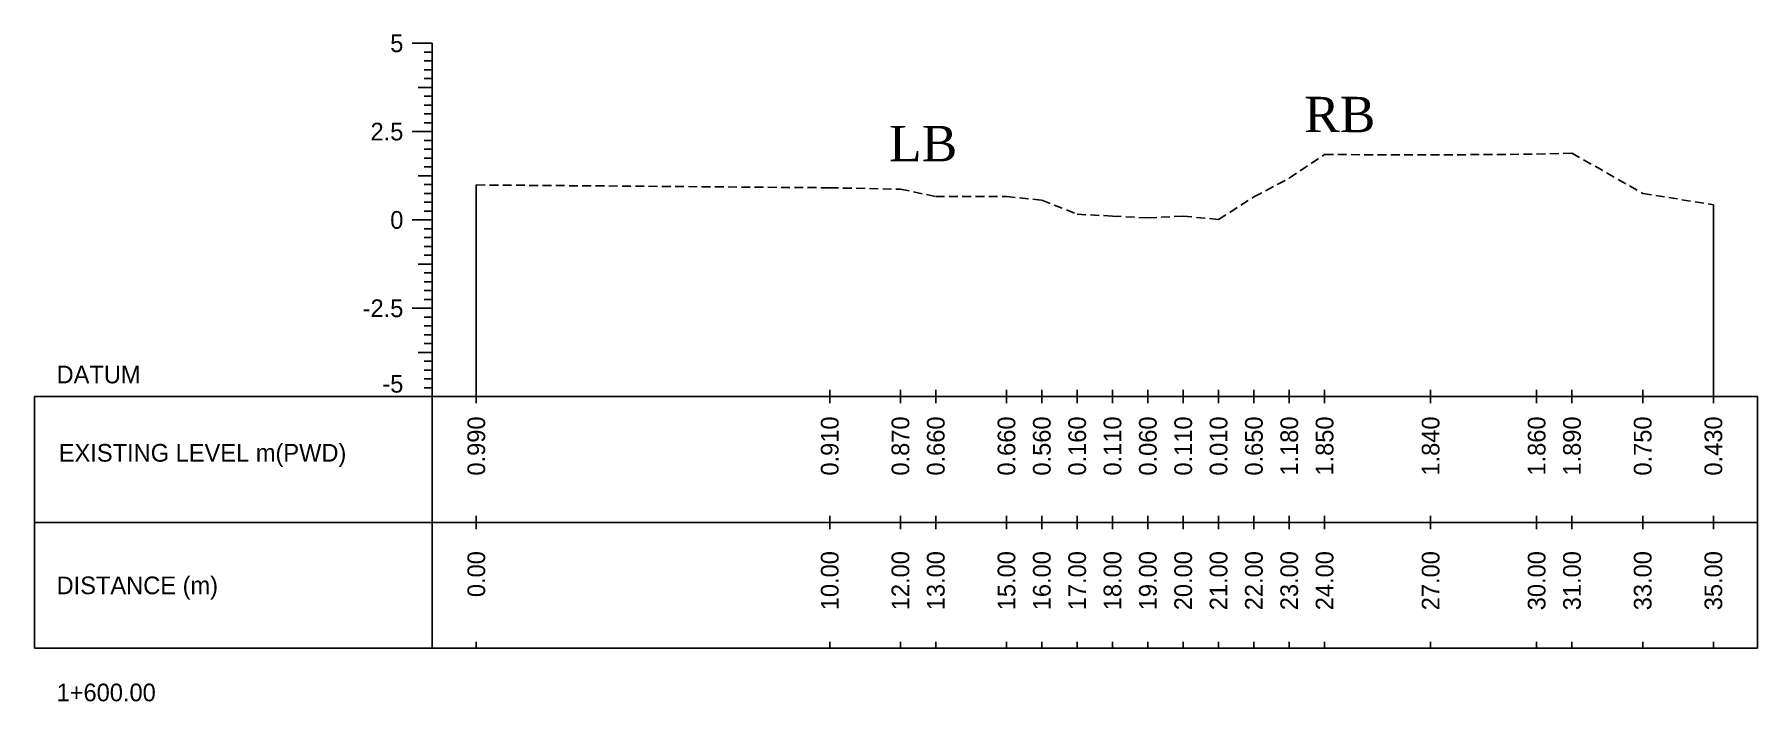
# Model space of a CAD drawing. Header units: inches. Extents: x 933 to 2044, y -1635 to -1096.
# Drawn here: x 1986 to 2034.75, y -1117.72 to -1098.84 of the extents above; entities that cross this region are included whole.
import ezdxf
from ezdxf.enums import TextEntityAlignment as Align

# ---------------------------------------------------------------- set-up
doc = ezdxf.new("R2010")
doc.units = ezdxf.units.IN
doc.header["$MEASUREMENT"] = 0
doc.linetypes.add('HIDDEN', pattern=[0.375, 0.25, -0.125])
doc.layers.add('CS_Drawing', color=7, linetype='Continuous')
doc.layers.add('GL', color=3, linetype='HIDDEN')
doc.styles.add('romans', font='romans.shx')

msp = doc.modelspace()

# ---------------------------------------------------------------- linework, layer by layer
at = {"layer": 'CS_Drawing'}
for p, q in [((1997.254, -1099.087), (1996.691, -1099.087)), ((1997.254, -1099.087), (1996.86, -1099.087)), ((1997.254, -1099.087), (1997.029, -1099.087)), ((1997.254, -1109.087), (1997.254, -1099.087)), ((1997.254, -1099.337), (1997.029, -1099.337)), ((1997.254, -1099.587), (1997.029, -1099.587)), ((1997.254, -1099.837), (1997.029, -1099.837)), ((1997.254, -1100.087), (1997.029, -1100.087)), ((1997.254, -1100.337), (1996.86, -1100.337)), ((1997.254, -1100.337), (1997.029, -1100.337)), ((1997.254, -1100.587), (1997.029, -1100.587)), ((1997.254, -1100.837), (1997.029, -1100.837)), ((1997.254, -1101.087), (1997.029, -1101.087)), ((1997.254, -1101.587), (1996.691, -1101.587)), ((1997.254, -1101.587), (1996.86, -1101.587)), ((1997.254, -1101.337), (1997.029, -1101.337)), ((1997.254, -1101.587), (1997.029, -1101.587)), ((1997.254, -1101.837), (1997.029, -1101.837)), ((1997.254, -1102.087), (1997.029, -1102.087)), ((1997.254, -1102.337), (1997.029, -1102.337)), ((1997.254, -1102.587), (1997.029, -1102.587)), ((1997.254, -1102.837), (1996.86, -1102.837)), ((1997.254, -1102.837), (1997.029, -1102.837)), ((1997.254, -1103.087), (1997.029, -1103.087)), ((1998.504, -1109.087), (1998.504, -1103.097)), ((1997.254, -1103.337), (1997.029, -1103.337)), ((1997.254, -1103.587), (1997.029, -1103.587)), ((2033.504, -1109.087), (2033.504, -1103.657)), ((1997.254, -1104.087), (1996.691, -1104.087)), ((1997.254, -1104.087), (1996.86, -1104.087)), ((1997.254, -1103.837), (1997.029, -1103.837)), ((1997.254, -1104.087), (1997.029, -1104.087)), ((1997.254, -1104.337), (1997.029, -1104.337)), ((1997.254, -1104.587), (1997.029, -1104.587)), ((1997.254, -1104.837), (1997.029, -1104.837)), ((1997.254, -1105.087), (1997.029, -1105.087)), ((1997.254, -1105.337), (1996.86, -1105.337)), ((1997.254, -1105.337), (1997.029, -1105.337)), ((1997.254, -1105.587), (1997.029, -1105.587)), ((1997.254, -1105.837), (1997.029, -1105.837)), ((1997.254, -1106.087), (1997.029, -1106.087)), ((1997.254, -1106.587), (1996.691, -1106.587)), ((1997.254, -1106.587), (1996.86, -1106.587)), ((1997.254, -1106.337), (1997.029, -1106.337)), ((1997.254, -1106.587), (1997.029, -1106.587)), ((1997.254, -1106.837), (1997.029, -1106.837)), ((1997.254, -1107.087), (1997.029, -1107.087)), ((1997.254, -1107.337), (1997.029, -1107.337)), ((1997.254, -1107.587), (1997.029, -1107.587)), ((1997.254, -1107.837), (1996.86, -1107.837)), ((1997.254, -1107.837), (1997.029, -1107.837)), ((1997.254, -1108.087), (1997.029, -1108.087)), ((1997.254, -1108.337), (1997.029, -1108.337)), ((1997.254, -1108.587), (1997.029, -1108.587)), ((1997.254, -1108.837), (1997.029, -1108.837)), ((1998.504, -1109.275), (1998.504, -1108.9)), ((2008.504, -1109.275), (2008.504, -1108.9)), ((2010.504, -1109.275), (2010.504, -1108.9)), ((2011.504, -1109.275), (2011.504, -1108.9)), ((2013.504, -1109.275), (2013.504, -1108.9)), ((2014.504, -1109.275), (2014.504, -1108.9)), ((2015.504, -1109.275), (2015.504, -1108.9)), ((2016.504, -1109.275), (2016.504, -1108.9)), ((2017.504, -1109.275), (2017.504, -1108.9)), ((2018.504, -1109.275), (2018.504, -1108.9)), ((2019.504, -1109.275), (2019.504, -1108.9)), ((2020.504, -1109.275), (2020.504, -1108.9)), ((2021.504, -1109.275), (2021.504, -1108.9)), ((2022.504, -1109.275), (2022.504, -1108.9)), ((2025.504, -1109.275), (2025.504, -1108.9)), ((2028.504, -1109.275), (2028.504, -1108.9)), ((2029.504, -1109.275), (2029.504, -1108.9)), ((2031.504, -1109.275), (2031.504, -1108.9)), ((2033.504, -1109.275), (2033.504, -1108.9)), ((1986.004, -1109.087), (1997.254, -1109.087)), ((1986.004, -1109.087), (1986.004, -1116.212)), ((1997.254, -1109.087), (1996.691, -1109.087)), ((1997.254, -1109.087), (1996.86, -1109.087)), ((1997.254, -1109.087), (1997.029, -1109.087)), ((1997.254, -1109.087), (2034.754, -1109.087)), ((1997.254, -1109.087), (1997.254, -1116.212)), ((2034.754, -1109.087), (2034.754, -1116.212)), ((1998.504, -1112.837), (1998.504, -1112.462)), ((2008.504, -1112.837), (2008.504, -1112.462)), ((2010.504, -1112.837), (2010.504, -1112.462)), ((2011.504, -1112.837), (2011.504, -1112.462)), ((2013.504, -1112.837), (2013.504, -1112.462)), ((2014.504, -1112.837), (2014.504, -1112.462)), ((2015.504, -1112.837), (2015.504, -1112.462)), ((2016.504, -1112.837), (2016.504, -1112.462)), ((2017.504, -1112.837), (2017.504, -1112.462)), ((2018.504, -1112.837), (2018.504, -1112.462)), ((2019.504, -1112.837), (2019.504, -1112.462)), ((2020.504, -1112.837), (2020.504, -1112.462)), ((2021.504, -1112.837), (2021.504, -1112.462)), ((2022.504, -1112.837), (2022.504, -1112.462)), ((2025.504, -1112.837), (2025.504, -1112.462)), ((2028.504, -1112.837), (2028.504, -1112.462)), ((2029.504, -1112.837), (2029.504, -1112.462)), ((2031.504, -1112.837), (2031.504, -1112.462)), ((2033.504, -1112.837), (2033.504, -1112.462)), ((1986.004, -1112.65), (1997.254, -1112.65)), ((1997.254, -1112.65), (2034.754, -1112.65)), ((1997.254, -1112.65), (2034.754, -1112.65)), ((1986.004, -1116.212), (1997.254, -1116.212)), ((1997.254, -1116.212), (2034.754, -1116.212)), ((1998.504, -1116.212), (1998.504, -1116.025)), ((2008.504, -1116.212), (2008.504, -1116.025)), ((2010.504, -1116.212), (2010.504, -1116.025)), ((2011.504, -1116.212), (2011.504, -1116.025)), ((2013.504, -1116.212), (2013.504, -1116.025)), ((2014.504, -1116.212), (2014.504, -1116.025)), ((2015.504, -1116.212), (2015.504, -1116.025)), ((2016.504, -1116.212), (2016.504, -1116.025)), ((2017.504, -1116.212), (2017.504, -1116.025)), ((2018.504, -1116.212), (2018.504, -1116.025)), ((2019.504, -1116.212), (2019.504, -1116.025)), ((2020.504, -1116.212), (2020.504, -1116.025)), ((2021.504, -1116.212), (2021.504, -1116.025)), ((2022.504, -1116.212), (2022.504, -1116.025)), ((2025.504, -1116.212), (2025.504, -1116.025)), ((2028.504, -1116.212), (2028.504, -1116.025)), ((2029.504, -1116.212), (2029.504, -1116.025)), ((2031.504, -1116.212), (2031.504, -1116.025)), ((2033.504, -1116.212), (2033.504, -1116.025))]:
    msp.add_line(p, q, dxfattribs=at)
at = {"layer": 'GL'}
msp.add_lwpolyline([(1998.504, -1103.097), (2008.504, -1103.177), (2010.504, -1103.217), (2011.504, -1103.427), (2013.504, -1103.427), (2014.504, -1103.527), (2015.504, -1103.927), (2016.504, -1103.977), (2017.504, -1104.027), (2018.504, -1103.977), (2019.504, -1104.077), (2020.504, -1103.437), (2021.504, -1102.907), (2022.504, -1102.237), (2025.504, -1102.247), (2028.504, -1102.227), (2029.504, -1102.197), (2031.504, -1103.337), (2033.504, -1103.657)], dxfattribs=at)

# ---------------------------------------------------------------- texts
at = {"char_height": 1, "width": 154.27519, "attachment_point": 1, "style": 'romans'}
for s, insert in [('{\\fTimes New Roman|b0|i0|c0|p18;RB}', (2021.927, -1100.603)), ('{\\fTimes New Roman|b0|i0|c0|p18;LB}', (2010.182, -1101.426))]:
    msp.add_mtext(s, dxfattribs=dict(at, insert=insert))
at = {"layer": 'CS_Drawing'}
for s, p in [('5', (1996.441, -1099.087)), ('2.5', (1996.441, -1101.587)), ('0', (1996.441, -1104.087)), ('-2.5', (1996.441, -1106.587))]:
    msp.add_text(s, height=0.5, dxfattribs=at).set_placement(p, align=Align.MIDDLE_RIGHT)
for s, p in [('DATUM', (1986.629, -1108.462)), ('EXISTING LEVEL m(PWD)', (1986.692, -1110.679)), ('DISTANCE (m)', (1986.629, -1114.431)), ('1+600.00', (1986.629, -1117.462))]:
    msp.add_text(s, height=0.5, dxfattribs=at).set_placement(p, align=Align.MIDDLE_LEFT)
msp.add_text('-5', height=0.5, dxfattribs=at).set_placement((1996.441, -1108.975), align=Align.RIGHT)
for s, p in [('0.990', (1998.504, -1109.65)), ('0.910', (2008.504, -1109.65)), ('0.870', (2010.504, -1109.65)), ('0.660', (2011.504, -1109.65)), ('0.660', (2013.504, -1109.65)), ('0.560', (2014.504, -1109.65)), ('0.160', (2015.504, -1109.65)), ('0.110', (2016.504, -1109.65)), ('0.060', (2017.504, -1109.65)), ('0.110', (2018.504, -1109.65)), ('0.010', (2019.504, -1109.65)), ('0.650', (2020.504, -1109.65)), ('1.180', (2021.504, -1109.65)), ('1.850', (2022.504, -1109.65)), ('1.840', (2025.504, -1109.65)), ('1.860', (2028.504, -1109.65)), ('1.890', (2029.504, -1109.65)), ('0.750', (2031.504, -1109.65)), ('0.430', (2033.504, -1109.65)), ('0.00', (1998.504, -1113.462)), ('10.00', (2008.504, -1113.462)), ('12.00', (2010.504, -1113.462)), ('13.00', (2011.504, -1113.462)), ('15.00', (2013.504, -1113.462)), ('16.00', (2014.504, -1113.462)), ('17.00', (2015.504, -1113.462)), ('18.00', (2016.504, -1113.462)), ('19.00', (2017.504, -1113.462)), ('20.00', (2018.504, -1113.462)), ('21.00', (2019.504, -1113.462)), ('22.00', (2020.504, -1113.462)), ('23.00', (2021.504, -1113.462)), ('24.00', (2022.504, -1113.462)), ('27.00', (2025.504, -1113.462)), ('30.00', (2028.504, -1113.462)), ('31.00', (2029.504, -1113.462)), ('33.00', (2031.504, -1113.462)), ('35.00', (2033.504, -1113.462))]:
    msp.add_text(s, height=0.5, rotation=90, dxfattribs=at).set_placement(p, align=Align.MIDDLE_RIGHT)

doc.saveas('drawing.dxf')
